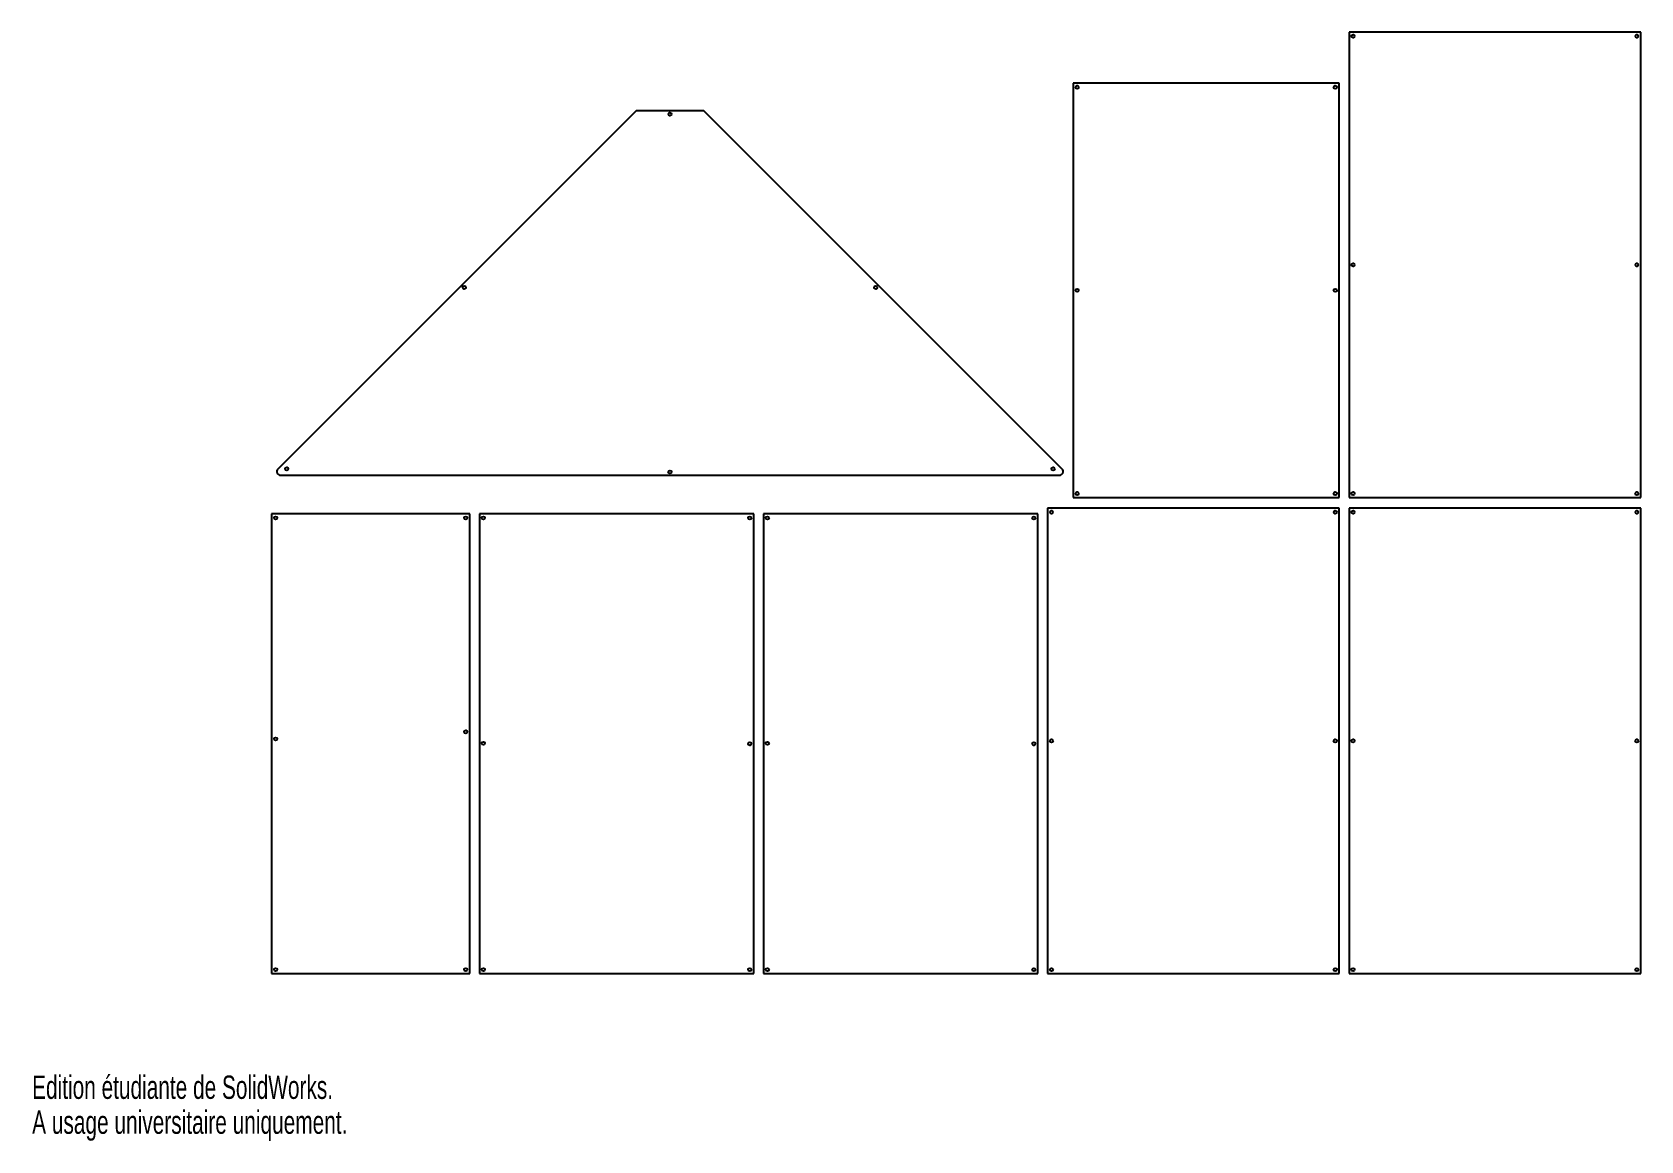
# Model space of a CAD drawing. Extents: x 0 to 1003, y 0 to 692.
import ezdxf
from ezdxf.enums import TextEntityAlignment as Align

# ---------------------------------------------------------------- set-up
doc = ezdxf.new("R2010")
doc.units = 0
doc.layers.get('0').update_dxf_attribs({"linetype": 'CONTINUOUS'})

msp = doc.modelspace()

# ---------------------------------------------------------------- linework, layer by layer
at = {"color": 7, "linetype": 'CONTINUOUS'}
for p, q in [((821, 691.7), (821, 401.3)), ((1002.9, 691.7), (821, 691.7)), ((1002.9, 401.3), (1002.9, 691.7)), ((649, 659.8), (649, 401.3)), ((814.9, 659.8), (649, 659.8)), ((814.9, 401.3), (814.9, 659.8)), ((376.6, 642.5), (153.2, 419.1)), ((418.7, 642.5), (376.6, 642.5)), ((642.1, 419.1), (418.7, 642.5)), ((154.8, 415.3), (640.5, 415.3)), ((649, 401.3), (814.9, 401.3)), ((821, 401.3), (1002.9, 401.3)), ((633, 394.7), (633, 104.3)), ((814.9, 394.7), (633, 394.7)), ((814.9, 104.3), (814.9, 394.7)), ((821, 394.7), (821, 104.3)), ((1002.9, 394.7), (821, 394.7)), ((1002.9, 104.3), (1002.9, 394.7)), ((272.8, 391.1), (149.3, 391.1)), ((149.3, 391.1), (149.3, 104.3)), ((272.8, 104.3), (272.8, 391.1)), ((278.8, 391.1), (278.8, 104.3)), ((449.9, 391.1), (278.8, 391.1)), ((449.9, 104.3), (449.9, 391.1)), ((455.9, 391.1), (455.9, 104.3)), ((627, 391.1), (455.9, 391.1)), ((627, 104.3), (627, 391.1)), ((149.3, 104.3), (272.8, 104.3)), ((278.8, 104.3), (449.9, 104.3)), ((455.9, 104.3), (627, 104.3)), ((633, 104.3), (814.9, 104.3)), ((821, 104.3), (1002.9, 104.3))]:
    msp.add_line(p, q, dxfattribs=at)
for centre in [(823.5, 689.2), (1000.4, 689.2), (651.5, 657.3), (812.4, 657.3), (397.6, 640.5), (823.5, 546.5), (1000.4, 546.5), (269.4, 532.4), (525.9, 532.4), (651.5, 530.6), (812.4, 530.6), (158.7, 419.2), (397.6, 417.3), (636.5, 419.2), (651.5, 403.8), (812.4, 403.8), (823.5, 403.8), (1000.4, 403.8), (635.5, 392.2), (812.4, 392.2), (823.5, 392.2), (1000.4, 392.2), (151.8, 388.6), (270.3, 388.6), (281.3, 388.6), (447.4, 388.6), (458.4, 388.6), (624.5, 388.6), (151.8, 250.7), (270.3, 255.1), (281.3, 248), (447.4, 247.7), (458.4, 248), (624.5, 247.7), (635.5, 249.5), (812.4, 249.5), (823.5, 249.5), (1000.4, 249.5), (151.8, 106.8), (270.3, 106.8), (281.3, 106.8), (447.4, 106.8), (458.4, 106.8), (624.5, 106.8), (635.5, 106.8), (812.4, 106.8), (823.5, 106.8), (1000.4, 106.8)]:
    msp.add_circle(centre, 1, dxfattribs=at)
for centre, start, end in [((154.8, 417.5), 135, 270), ((640.5, 417.5), 270, 45)]:
    msp.add_arc(centre, 2.25, start, end, dxfattribs=at)

# ---------------------------------------------------------------- texts
for s, width, p in [('Edition étudiante de SolidWorks.', 0.667188, (0, 21.8)), ('A usage universitaire uniquement.', 0.668182, (0, 0))]:
    msp.add_text(s, height=14.549, dxfattribs=dict(at, width=width)).set_placement(p, align=Align.BOTTOM_LEFT)

doc.saveas('drawing.dxf')
